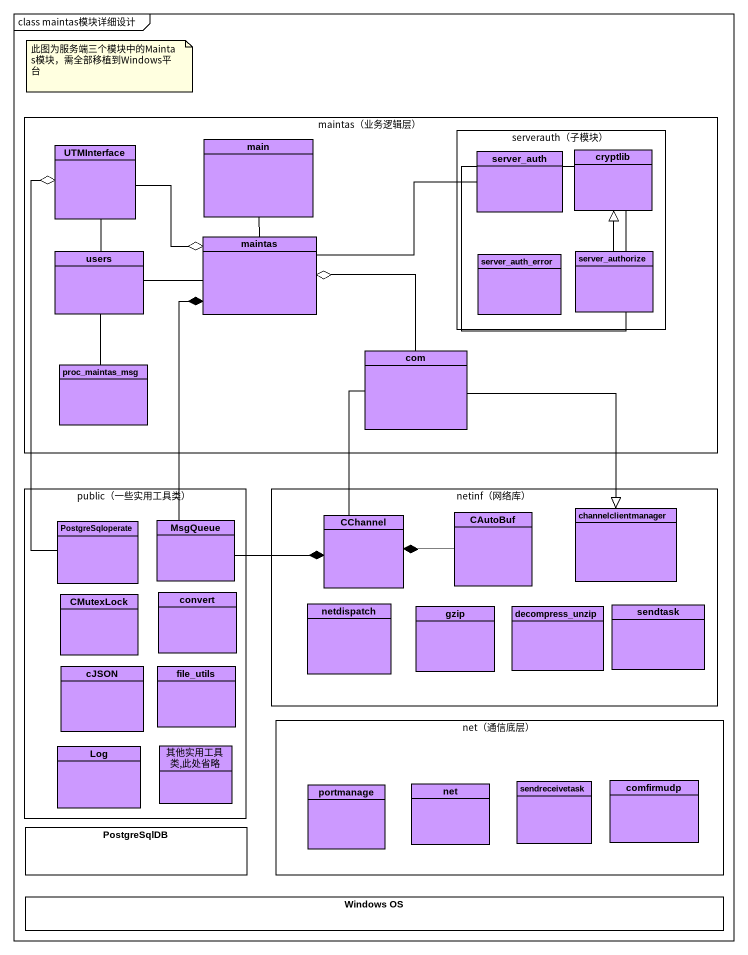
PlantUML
@startuml
mainframe class maintas模块详细设计
allowmixing
hide circle
hide empty members
rectangle "maintas（业务逻辑层）" as maintas_业务逻辑层 {
  class UTMInterface #CC99FF
  class main #CC99FF
  rectangle "serverauth（子模块）" as serverauth_子模块 {
    rectangle " " as rectangle1 {
      class server_auth_error #CC99FF
    }
    class server_auth #CC99FF
    class cryptlib #CC99FF
    class server_authorize #CC99FF
  }
  class maintas #CC99FF
  class users #CC99FF
  class com #CC99FF
  class proc_maintas_msg #CC99FF
}
rectangle "public（一些实用工具类）" as public_一些实用工具类 {
  class PostgreSqloperate #CC99FF
  class MsgQueue #CC99FF
  class CMutexLock #CC99FF
  class convert #CC99FF
  class cJSON #CC99FF
  class file_utils #CC99FF
  class Log #CC99FF
  class "其他实用工具类,此处省略" as 其他实用工具类_此处省略 #CC99FF
}
rectangle "netinf（网络库）" as netinf_网络库 {
  class CChannel #CC99FF
  class CAutoBuf #CC99FF
  class channelclientmanager #CC99FF
  class netdispatch #CC99FF
  class gzip #CC99FF
  class decompress_unzip #CC99FF
  class sendtask #CC99FF
}
rectangle "net（通信底层）" as net_通信底层 {
  class portmanage #CC99FF
  class net #CC99FF
  class sendreceivetask #CC99FF
  class comfirmudp #CC99FF
}
rectangle PostgreSqlDB
rectangle "Windows OS" as Windows_OS
UTMInterface -right-o maintas
main -- maintas
maintas -right- server_auth
users -up- UTMInterface
users -right- maintas
users -- proc_maintas_msg
server_authorize -up-|> cryptlib
com -up-o maintas
com -- CChannel
com --|> channelclientmanager
CAutoBuf -left-* CChannel
PostgreSqloperate -up-o UTMInterface
MsgQueue -up-* maintas
MsgQueue -right-* CChannel
note as N1
  此图为服务端三个模块中的Maintas模块，需全部移植到Windows平台
end note
@enduml
